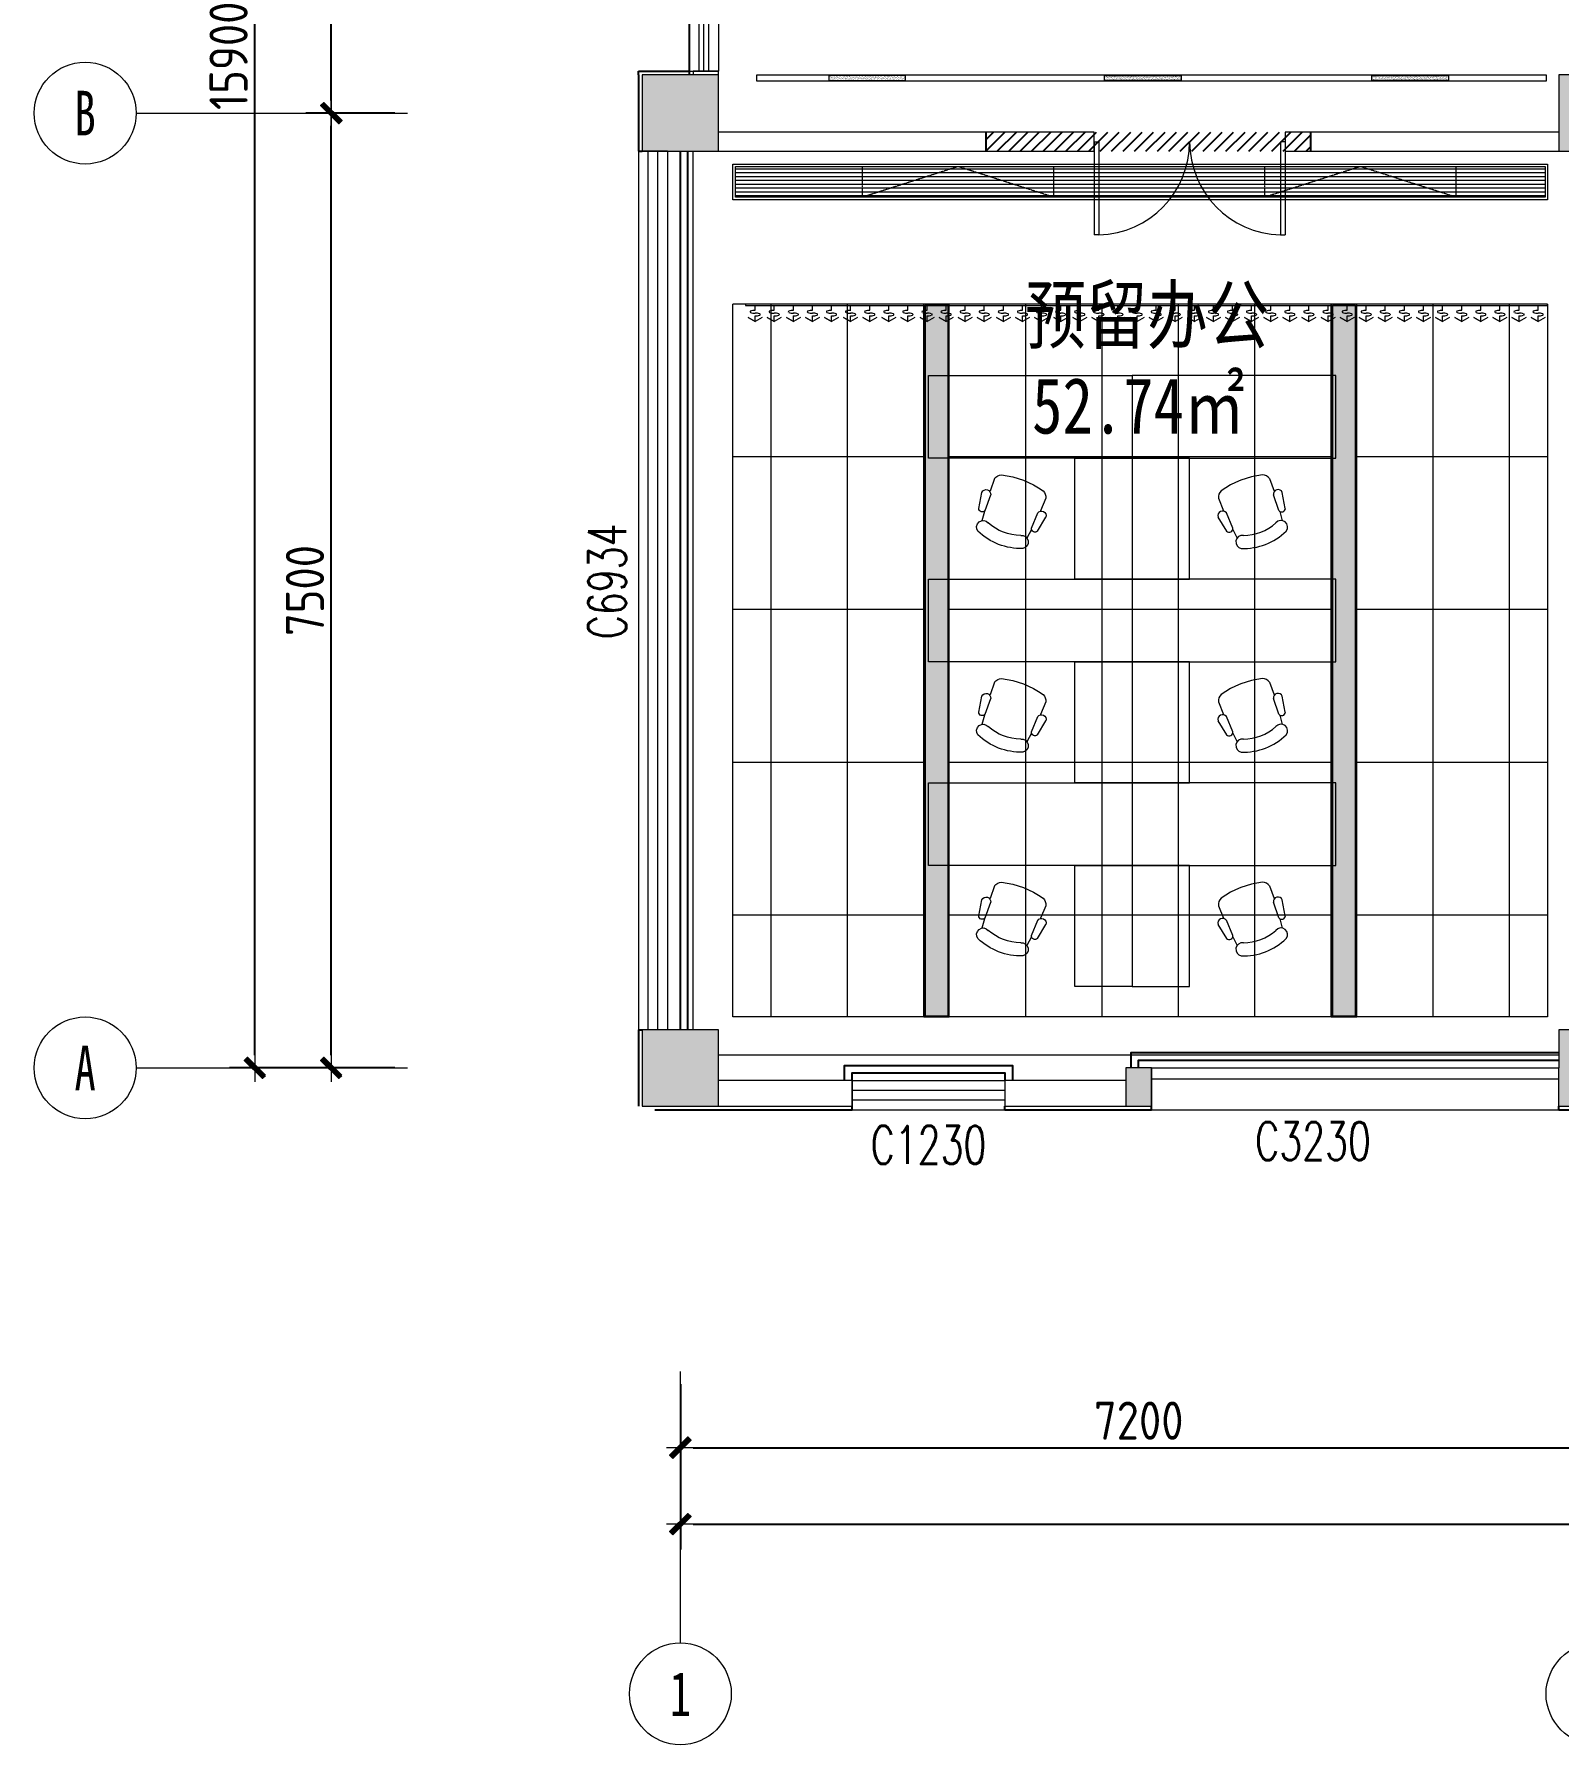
# Model space of a CAD drawing. Header units: millimetres. Extents: x 33621 to 401573, y -91663 to 133135.
# Drawn here: x 33621 to 45597, y -64228 to -50791 of the extents above; entities that cross this region are included whole.
import ezdxf
from ezdxf.enums import TextEntityAlignment as Align

# ---------------------------------------------------------------- set-up
doc = ezdxf.new("R2010")
doc.units = ezdxf.units.MM
doc.header["$LTSCALE"] = 10
doc.linetypes.add('DASH', pattern=[0.35, 0.25, -0.1])
doc.layers.get('0').update_dxf_attribs({"color": 253})
doc.layers.get('Defpoints').update_dxf_attribs({"color": 250})
for name, color, linetype in [('3', 253, 'Continuous'), ('Dim【尺寸标注】', 253, 'Continuous'), ('FC-Text Annotation', 253, 'Continuous'), ('HATCH【填充】', 253, 'Continuous'), ('LVTRY', 253, 'Continuous'), ('PUB_DIM', 253, 'Continuous'), ('SURFACE', 253, 'Continuous'), ('WINDOW_TEXT', 253, 'Continuous')]:
    doc.layers.add(name, color=color, linetype=linetype)
for name, color, linetype, lineweight in [('AXIS【轴号】', 253, 'Continuous', 0), ('COLUMN', 253, 'Continuous', 0), ('FF-FURN【成品家私】', 253, 'Continuous', 0), ('PUB_HATCH', 253, 'Continuous', 0), ('RC-FCU【空调设备】', 253, 'Continuous', 0), ('RC-LIGHT【天花灯具】', 253, 'Continuous', 0), ('RC-Modelling【天花造型】', 253, 'Continuous', 0), ('RC-STR【天花细线】', 253, 'Continuous', 0), ('WALL', 253, 'Continuous', 0), ('Wall【墙体】', 253, 'Continuous', 0), ('WINDOW', 253, 'Continuous', 0)]:
    doc.layers.add(name, color=color, linetype=linetype, lineweight=lineweight)
doc.styles.add('_TCH_WINDOW', font='SIMPLEX', dxfattribs={"bigfont": 'GBCBIG'})
doc.styles.add('CCD_DIM', font='ARCHS.SHX')
doc.styles.add('宋体', font='', dxfattribs={"width": 0.7})
doc.styles.add('文字', font='')
doc.styles.get('宋体').set_extended_font_data('SimSun')
doc.styles.get('文字').set_extended_font_data('SimSun')
doc.dimstyles.new('ZL_1：100', dxfattribs={"dimtxt": 3, "dimasz": 1, "dimexe": 2, "dimexo": 2, "dimgap": 0.6, "dimtad": 1, "dimdec": 0, "dimrnd": 5, "dimdsep": 46, "dimtxsty": 'CCD_DIM', "dimblk": 'WS-cj', "dimblk1": 'WS-cj', "dimblk2": 'WS-cj', "dimcen": 1, "dimclrd": 44, "dimclre": 44, "dimclrt": 2, "dimadec": 0, "dimazin": 2, "dimtfac": 1, "dimtdec": 0, "dimtix": 1, "dimtmove": 2, "dimatfit": 3, "dimldrblk": 'hl_arrow2', "dimfxl": 5, "dimfxlon": 1, "dimarcsym": 0})

# ---------------------------------------------------------------- blocks, each defined once
blk = doc.blocks.new('$TCHSYS$WIN2D')
for p, q in [((-0.5, 0.5), (0.5, 0.5)), ((-0.5, 0.5), (-0.5, -0.5)), ((0.5, 0.5), (0.5, -0.5)), ((0.5, 0.1667), (-0.5, 0.1667)), ((0.5, -0.1667), (-0.5, -0.1667)), ((-0.5, -0.5), (0.5, -0.5))]:
    blk.add_line(p, q)
blk = doc.blocks.new('$WINLIB2D$00000004')
for p, q in [((-0.5, 0.5), (0.5, 0.5)), ((-0.5, 0.5), (-0.5, -0.5)), ((0.5, -0.5), (0.5, 0.5)), ((-0.5, 0.2406), (0.5, 0.2406)), ((-0.5, -0.5), (0.5, -0.5))]:
    blk.add_line(p, q)
blk = doc.blocks.new('$WINLIB2D$00000005')
for p, q in [((-0.5, 0.5), (0.5, 0.5)), ((-0.5, 0.5), (-0.5, -0.5)), ((0.5, -0.5), (0.5, 0.5)), ((0.5, 0.1667), (-0.5, 0.1667)), ((0.5, 0), (-0.5, 0)), ((0.5, -0.1667), (-0.5, -0.1667)), ((-0.5, -0.5), (0.5, -0.5))]:
    blk.add_line(p, q)
blk = doc.blocks.new('$DorLib2D$00000002')
for p, q in [((-0.5, 0), (-0.5, 0.4875)), ((-0.475, 0.4875), (-0.5, 0.4875)), ((-0.475, 0), (-0.475, 0.4875)), ((0.475, 0), (0.475, 0.4875)), ((0.475, 0.4875), (0.5, 0.4875)), ((0.5, 0), (0.5, 0.4875)), ((-0.5, 0), (-0.475, 0)), ((0.5, 0), (0.475, 0))]:
    blk.add_line(p, q)
at = {"lineweight": 13}
for centre, start, end in [((-0.4875, 0), 0, 88.53072), ((0.4875, 0), 91.46928, 180)]:
    blk.add_arc(centre, 0.4875, start, end, dxfattribs=at)
blk = doc.blocks.new('AB18C')
for p, q in [((-0.616, 0.457), (-0.382, 0.5)), ((-0.627, 0.366), (-0.767, 0.352)), ((-0.608, 0.359), (-0.369, 0.366)), ((-0.128, 0.399), (-0.323, 0.394)), ((-0.627, -0.366), (-0.767, -0.352)), ((-0.616, -0.457), (-0.382, -0.5)), ((-0.608, -0.359), (-0.369, -0.366)), ((-0.128, -0.399), (-0.323, -0.394))]:
    blk.add_line(p, q)
for centre, radius, start, end in [((-0.386, 0.432), 0.0681, 284.0068, 86.4868), ((-0.094, 0), 0.906, 157.2611, 202.7389), ((-0.847, 0.3), 0.0961, 330.3175, 148.735), ((-0.08, 0), 0.729, 159.7134, 200.2866), ((-0.597, 0.41), 0.0516, 112.2235, 257.7173), ((-0.161, 0.273), 0.13, 22.4327, 75.4917), ((-1.312, 0), 1.312, 345.758, 14.242), ((-0.847, -0.3), 0.0961, 211.265, 29.6825), ((-0.597, -0.41), 0.0516, 102.2827, 247.7765), ((-0.386, -0.432), 0.0681, 273.5132, 75.9932), ((-0.161, -0.273), 0.13, 284.5083, 337.5673)]:
    blk.add_arc(centre, radius, start, end)
blk = doc.blocks.new('ZL_05274303')
at = {"ltscale": 1000}
for points in [[(-900, 0), (700, 0), (700, -650), (-900, -650)], [(250, -1600), (250, -650), (700, -650), (700, -1600)]]:
    blk.add_lwpolyline(points, close=True, dxfattribs=at)
at = {"layer": 'FF-FURN【成品家私】', "xscale": -540, "yscale": 540, "zscale": 540, "rotation": 248.9333185298564}
blk.add_blockref('AB18C', (-154, -823), dxfattribs=at)
blk = doc.blocks.new('*U280')
for p, q in [((0, -12), (0, 0)), ((0, 0), (6300, 0)), ((6300, 0), (6300, -12)), ((6300, -12), (0, -12)), ((20, -105), (75, -136)), ((75, -49), (75, -12)), ((75, -136), (75, -93)), ((130, -105), (75, -136)), ((75, -136), (130, -105)), ((170, -105), (225, -136)), ((225, -49), (225, -12)), ((225, -136), (225, -93)), ((280, -105), (225, -136)), ((225, -136), (280, -105)), ((320, -105), (375, -136)), ((375, -49), (375, -12)), ((375, -136), (375, -93)), ((430, -105), (375, -136)), ((375, -136), (430, -105)), ((470, -105), (525, -136)), ((525, -49), (525, -12)), ((525, -136), (525, -93)), ((580, -105), (525, -136)), ((525, -136), (580, -105)), ((620, -105), (675, -136)), ((675, -49), (675, -12)), ((675, -136), (675, -93)), ((730, -105), (675, -136)), ((675, -136), (730, -105)), ((770, -105), (825, -136)), ((825, -49), (825, -12)), ((825, -136), (825, -93)), ((880, -105), (825, -136)), ((825, -136), (880, -105)), ((920, -105), (975, -136)), ((975, -49), (975, -12)), ((975, -136), (975, -93)), ((1030, -105), (975, -136)), ((975, -136), (1030, -105)), ((1070, -105), (1125, -136)), ((1125, -49), (1125, -12)), ((1125, -136), (1125, -93)), ((1180, -105), (1125, -136)), ((1125, -136), (1180, -105)), ((1220, -105), (1275, -136)), ((1275, -49), (1275, -12)), ((1275, -136), (1275, -93)), ((1330, -105), (1275, -136)), ((1275, -136), (1330, -105)), ((1370, -105), (1425, -136)), ((1425, -49), (1425, -12)), ((1425, -136), (1425, -93)), ((1480, -105), (1425, -136)), ((1425, -136), (1480, -105)), ((1520, -105), (1575, -136)), ((1575, -49), (1575, -12)), ((1575, -136), (1575, -93)), ((1630, -105), (1575, -136)), ((1575, -136), (1630, -105)), ((1670, -105), (1725, -136)), ((1725, -49), (1725, -12)), ((1725, -136), (1725, -93)), ((1780, -105), (1725, -136)), ((1725, -136), (1780, -105)), ((1820, -105), (1875, -136)), ((1875, -49), (1875, -12)), ((1875, -136), (1875, -93)), ((1930, -105), (1875, -136)), ((1875, -136), (1930, -105)), ((1970, -105), (2025, -136)), ((2025, -49), (2025, -12)), ((2025, -136), (2025, -93)), ((2080, -105), (2025, -136)), ((2025, -136), (2080, -105)), ((2120, -105), (2175, -136)), ((2175, -49), (2175, -12)), ((2175, -136), (2175, -93)), ((2230, -105), (2175, -136)), ((2175, -136), (2230, -105)), ((2270, -105), (2325, -136)), ((2325, -49), (2325, -12)), ((2325, -136), (2325, -93)), ((2380, -105), (2325, -136)), ((2325, -136), (2380, -105)), ((2420, -105), (2475, -136)), ((2475, -49), (2475, -12)), ((2475, -136), (2475, -93)), ((2530, -105), (2475, -136)), ((2475, -136), (2530, -105)), ((2570, -105), (2625, -136)), ((2625, -49), (2625, -12)), ((2625, -136), (2625, -93)), ((2680, -105), (2625, -136)), ((2625, -136), (2680, -105)), ((2720, -105), (2775, -136)), ((2775, -49), (2775, -12)), ((2775, -136), (2775, -93)), ((2830, -105), (2775, -136)), ((2775, -136), (2830, -105)), ((2870, -105), (2925, -136)), ((2925, -49), (2925, -12)), ((2925, -136), (2925, -93)), ((2980, -105), (2925, -136)), ((2925, -136), (2980, -105)), ((3020, -105), (3075, -136)), ((3075, -49), (3075, -12)), ((3075, -136), (3075, -93)), ((3130, -105), (3075, -136)), ((3075, -136), (3130, -105)), ((3170, -105), (3225, -136)), ((3225, -49), (3225, -12)), ((3225, -136), (3225, -93)), ((3280, -105), (3225, -136)), ((3225, -136), (3280, -105)), ((3320, -105), (3375, -136)), ((3375, -49), (3375, -12)), ((3375, -136), (3375, -93)), ((3430, -105), (3375, -136)), ((3375, -136), (3430, -105)), ((3470, -105), (3525, -136)), ((3525, -49), (3525, -12)), ((3525, -136), (3525, -93)), ((3580, -105), (3525, -136)), ((3525, -136), (3580, -105)), ((3620, -105), (3675, -136)), ((3675, -49), (3675, -12)), ((3675, -136), (3675, -93)), ((3730, -105), (3675, -136)), ((3675, -136), (3730, -105)), ((3770, -105), (3825, -136)), ((3825, -49), (3825, -12)), ((3825, -136), (3825, -93)), ((3880, -105), (3825, -136)), ((3825, -136), (3880, -105)), ((3920, -105), (3975, -136)), ((3975, -49), (3975, -12)), ((3975, -136), (3975, -93)), ((4030, -105), (3975, -136)), ((3975, -136), (4030, -105)), ((4070, -105), (4125, -136)), ((4125, -49), (4125, -12)), ((4125, -136), (4125, -93)), ((4180, -105), (4125, -136)), ((4125, -136), (4180, -105)), ((4220, -105), (4275, -136)), ((4275, -49), (4275, -12)), ((4275, -136), (4275, -93)), ((4330, -105), (4275, -136)), ((4275, -136), (4330, -105)), ((4370, -105), (4425, -136)), ((4425, -49), (4425, -12)), ((4425, -136), (4425, -93)), ((4480, -105), (4425, -136)), ((4425, -136), (4480, -105)), ((4520, -105), (4575, -136)), ((4575, -49), (4575, -12)), ((4575, -136), (4575, -93)), ((4630, -105), (4575, -136)), ((4575, -136), (4630, -105)), ((4670, -105), (4725, -136)), ((4725, -49), (4725, -12)), ((4725, -136), (4725, -93)), ((4780, -105), (4725, -136)), ((4725, -136), (4780, -105)), ((4820, -105), (4875, -136)), ((4875, -49), (4875, -12)), ((4875, -136), (4875, -93)), ((4930, -105), (4875, -136)), ((4875, -136), (4930, -105)), ((4970, -105), (5025, -136)), ((5025, -49), (5025, -12)), ((5025, -136), (5025, -93)), ((5080, -105), (5025, -136)), ((5025, -136), (5080, -105)), ((5120, -105), (5175, -136)), ((5175, -49), (5175, -12)), ((5175, -136), (5175, -93)), ((5230, -105), (5175, -136)), ((5175, -136), (5230, -105)), ((5270, -105), (5325, -136)), ((5325, -49), (5325, -12)), ((5325, -136), (5325, -93)), ((5380, -105), (5325, -136)), ((5325, -136), (5380, -105)), ((5420, -105), (5475, -136)), ((5475, -49), (5475, -12)), ((5475, -136), (5475, -93)), ((5530, -105), (5475, -136)), ((5475, -136), (5530, -105)), ((5570, -105), (5625, -136)), ((5625, -49), (5625, -12)), ((5625, -136), (5625, -93)), ((5680, -105), (5625, -136)), ((5625, -136), (5680, -105)), ((5720, -105), (5775, -136)), ((5775, -49), (5775, -12)), ((5775, -136), (5775, -93)), ((5830, -105), (5775, -136)), ((5775, -136), (5830, -105)), ((5870, -105), (5925, -136)), ((5925, -49), (5925, -12)), ((5925, -136), (5925, -93)), ((5980, -105), (5925, -136)), ((5925, -136), (5980, -105)), ((6020, -105), (6075, -136)), ((6075, -49), (6075, -12)), ((6075, -136), (6075, -93)), ((6130, -105), (6075, -136)), ((6075, -136), (6130, -105)), ((6170, -105), (6225, -136)), ((6170, -105), (6225, -136)), ((6225, -49), (6225, -12)), ((6225, -49), (6225, -12)), ((6225, -136), (6225, -93)), ((6225, -136), (6225, -93)), ((6280, -105), (6225, -136)), ((6225, -136), (6280, -105)), ((6280, -105), (6225, -136)), ((6225, -136), (6280, -105))]:
    blk.add_line(p, q)
at = {"extrusion": (0, 0, -1)}
for centre, major_axis, start_param, end_param in [((40, -82), (3.69, -3.69), 1.137309, 3.57508), ((73, -171), (-70.4, -70.4), 2.004284, 2.381239), ((73, 6), (70.4, -70.4), 0.760354, 1.137309), ((77, -149), (-70.4, -70.4), 2.33115, 2.708105), ((77, 28), (70.4, -70.4), 0.433488, 0.810442), ((110, -60), (3.69, -3.69), 4.278901, 6.716673), ((190, -82), (3.69, -3.69), 1.137309, 3.57508), ((223, -171), (-70.4, -70.4), 2.004284, 2.381239), ((223, 6), (70.4, -70.4), 0.760354, 1.137309), ((227, -149), (-70.4, -70.4), 2.33115, 2.708105), ((227, 28), (70.4, -70.4), 0.433488, 0.810442), ((260, -60), (3.69, -3.69), 4.278901, 6.716673), ((340, -82), (3.69, -3.69), 1.137309, 3.57508), ((373, -171), (-70.4, -70.4), 2.004284, 2.381239), ((373, 6), (70.4, -70.4), 0.760354, 1.137309), ((377, -149), (-70.4, -70.4), 2.33115, 2.708105), ((377, 28), (70.4, -70.4), 0.433488, 0.810442), ((410, -60), (3.69, -3.69), 4.278901, 6.716673), ((490, -82), (3.69, -3.69), 1.137309, 3.57508), ((523, -171), (-70.4, -70.4), 2.004284, 2.381239), ((523, 6), (70.4, -70.4), 0.760354, 1.137309), ((527, -149), (-70.4, -70.4), 2.33115, 2.708105), ((527, 28), (70.4, -70.4), 0.433488, 0.810442), ((560, -60), (3.69, -3.69), 4.278901, 6.716673), ((640, -82), (3.69, -3.69), 1.137309, 3.57508), ((673, -171), (-70.4, -70.4), 2.004284, 2.381239), ((673, 6), (70.4, -70.4), 0.760354, 1.137309), ((677, -149), (-70.4, -70.4), 2.33115, 2.708105), ((677, 28), (70.4, -70.4), 0.433488, 0.810442), ((710, -60), (3.69, -3.69), 4.278901, 6.716673), ((790, -82), (3.69, -3.69), 1.137309, 3.57508), ((823, -171), (-70.4, -70.4), 2.004284, 2.381239), ((823, 6), (70.4, -70.4), 0.760354, 1.137309), ((827, -149), (-70.4, -70.4), 2.33115, 2.708105), ((827, 28), (70.4, -70.4), 0.433488, 0.810442), ((860, -60), (3.69, -3.69), 4.278901, 6.716673), ((940, -82), (3.69, -3.69), 1.137309, 3.57508), ((973, -171), (-70.4, -70.4), 2.004284, 2.381239), ((973, 6), (70.4, -70.4), 0.760354, 1.137309), ((977, -149), (-70.4, -70.4), 2.33115, 2.708105), ((977, 28), (70.4, -70.4), 0.433488, 0.810442), ((1010, -60), (3.69, -3.69), 4.278901, 6.716673), ((1090, -82), (3.69, -3.69), 1.137309, 3.57508), ((1123, -171), (-70.4, -70.4), 2.004284, 2.381239), ((1123, 6), (70.4, -70.4), 0.760354, 1.137309), ((1127, -149), (-70.4, -70.4), 2.33115, 2.708105), ((1127, 28), (70.4, -70.4), 0.433488, 0.810442), ((1160, -60), (3.69, -3.69), 4.278901, 6.716673), ((1240, -82), (3.69, -3.69), 1.137309, 3.57508), ((1273, -171), (-70.4, -70.4), 2.004284, 2.381239), ((1273, 6), (70.4, -70.4), 0.760354, 1.137309), ((1277, -149), (-70.4, -70.4), 2.33115, 2.708105), ((1277, 28), (70.4, -70.4), 0.433488, 0.810442), ((1310, -60), (3.69, -3.69), 4.278901, 6.716673), ((1390, -82), (3.69, -3.69), 1.137309, 3.57508), ((1423, -171), (-70.4, -70.4), 2.004284, 2.381239), ((1423, 6), (70.4, -70.4), 0.760354, 1.137309), ((1427, -149), (-70.4, -70.4), 2.33115, 2.708105), ((1427, 28), (70.4, -70.4), 0.433488, 0.810442), ((1460, -60), (3.69, -3.69), 4.278901, 6.716673), ((1540, -82), (3.69, -3.69), 1.137309, 3.57508), ((1573, -171), (-70.4, -70.4), 2.004284, 2.381239), ((1573, 6), (70.4, -70.4), 0.760354, 1.137309), ((1577, -149), (-70.4, -70.4), 2.33115, 2.708105), ((1577, 28), (70.4, -70.4), 0.433488, 0.810442), ((1610, -60), (3.69, -3.69), 4.278901, 6.716673), ((1690, -82), (3.69, -3.69), 1.137309, 3.57508), ((1723, -171), (-70.4, -70.4), 2.004284, 2.381239), ((1723, 6), (70.4, -70.4), 0.760354, 1.137309), ((1727, -149), (-70.4, -70.4), 2.33115, 2.708105), ((1727, 28), (70.4, -70.4), 0.433488, 0.810442), ((1760, -60), (3.69, -3.69), 4.278901, 6.716673), ((1840, -82), (3.69, -3.69), 1.137309, 3.57508), ((1873, -171), (-70.4, -70.4), 2.004284, 2.381239), ((1873, 6), (70.4, -70.4), 0.760354, 1.137309), ((1877, -149), (-70.4, -70.4), 2.33115, 2.708105), ((1877, 28), (70.4, -70.4), 0.433488, 0.810442), ((1910, -60), (3.69, -3.69), 4.278901, 6.716673), ((1990, -82), (3.69, -3.69), 1.137309, 3.57508), ((2023, -171), (-70.4, -70.4), 2.004284, 2.381239), ((2023, 6), (70.4, -70.4), 0.760354, 1.137309), ((2027, -149), (-70.4, -70.4), 2.33115, 2.708105), ((2027, 28), (70.4, -70.4), 0.433488, 0.810442), ((2060, -60), (3.69, -3.69), 4.278901, 6.716673), ((2140, -82), (3.69, -3.69), 1.137309, 3.57508), ((2173, -171), (-70.4, -70.4), 2.004284, 2.381239), ((2173, 6), (70.4, -70.4), 0.760354, 1.137309), ((2177, -149), (-70.4, -70.4), 2.33115, 2.708105), ((2177, 28), (70.4, -70.4), 0.433488, 0.810442), ((2210, -60), (3.69, -3.69), 4.278901, 6.716673), ((2290, -82), (3.69, -3.69), 1.137309, 3.57508), ((2323, -171), (-70.4, -70.4), 2.004284, 2.381239), ((2323, 6), (70.4, -70.4), 0.760354, 1.137309), ((2327, -149), (-70.4, -70.4), 2.33115, 2.708105), ((2327, 28), (70.4, -70.4), 0.433488, 0.810442), ((2360, -60), (3.69, -3.69), 4.278901, 6.716673), ((2440, -82), (3.69, -3.69), 1.137309, 3.57508), ((2473, -171), (-70.4, -70.4), 2.004284, 2.381239), ((2473, 6), (70.4, -70.4), 0.760354, 1.137309), ((2477, -149), (-70.4, -70.4), 2.33115, 2.708105), ((2477, 28), (70.4, -70.4), 0.433488, 0.810442), ((2510, -60), (3.69, -3.69), 4.278901, 6.716673), ((2590, -82), (3.69, -3.69), 1.137309, 3.57508), ((2623, -171), (-70.4, -70.4), 2.004284, 2.381239), ((2623, 6), (70.4, -70.4), 0.760354, 1.137309), ((2627, -149), (-70.4, -70.4), 2.33115, 2.708105), ((2627, 28), (70.4, -70.4), 0.433488, 0.810442), ((2660, -60), (3.69, -3.69), 4.278901, 6.716673), ((2740, -82), (3.69, -3.69), 1.137309, 3.57508), ((2773, -171), (-70.4, -70.4), 2.004284, 2.381239), ((2773, 6), (70.4, -70.4), 0.760354, 1.137309), ((2777, -149), (-70.4, -70.4), 2.33115, 2.708105), ((2777, 28), (70.4, -70.4), 0.433488, 0.810442), ((2810, -60), (3.69, -3.69), 4.278901, 6.716673), ((2890, -82), (3.69, -3.69), 1.137309, 3.57508), ((2923, -171), (-70.4, -70.4), 2.004284, 2.381239), ((2923, 6), (70.4, -70.4), 0.760354, 1.137309), ((2927, -149), (-70.4, -70.4), 2.33115, 2.708105), ((2927, 28), (70.4, -70.4), 0.433488, 0.810442), ((2960, -60), (3.69, -3.69), 4.278901, 6.716673), ((3040, -82), (3.69, -3.69), 1.137309, 3.57508), ((3073, -171), (-70.4, -70.4), 2.004284, 2.381239), ((3073, 6), (70.4, -70.4), 0.760354, 1.137309), ((3077, -149), (-70.4, -70.4), 2.33115, 2.708105), ((3077, 28), (70.4, -70.4), 0.433488, 0.810442), ((3110, -60), (3.69, -3.69), 4.278901, 6.716673), ((3190, -82), (3.69, -3.69), 1.137309, 3.57508), ((3223, -171), (-70.4, -70.4), 2.004284, 2.381239), ((3223, 6), (70.4, -70.4), 0.760354, 1.137309), ((3227, -149), (-70.4, -70.4), 2.33115, 2.708105), ((3227, 28), (70.4, -70.4), 0.433488, 0.810442), ((3260, -60), (3.69, -3.69), 4.278901, 6.716673), ((3340, -82), (3.69, -3.69), 1.137309, 3.57508), ((3373, -171), (-70.4, -70.4), 2.004284, 2.381239), ((3373, 6), (70.4, -70.4), 0.760354, 1.137309), ((3377, -149), (-70.4, -70.4), 2.33115, 2.708105), ((3377, 28), (70.4, -70.4), 0.433488, 0.810442), ((3410, -60), (3.69, -3.69), 4.278901, 6.716673), ((3490, -82), (3.69, -3.69), 1.137309, 3.57508), ((3523, -171), (-70.4, -70.4), 2.004284, 2.381239), ((3523, 6), (70.4, -70.4), 0.760354, 1.137309), ((3527, -149), (-70.4, -70.4), 2.33115, 2.708105), ((3527, 28), (70.4, -70.4), 0.433488, 0.810442), ((3560, -60), (3.69, -3.69), 4.278901, 6.716673), ((3640, -82), (3.69, -3.69), 1.137309, 3.57508), ((3673, -171), (-70.4, -70.4), 2.004284, 2.381239), ((3673, 6), (70.4, -70.4), 0.760354, 1.137309), ((3677, -149), (-70.4, -70.4), 2.33115, 2.708105), ((3677, 28), (70.4, -70.4), 0.433488, 0.810442), ((3710, -60), (3.69, -3.69), 4.278901, 6.716673), ((3790, -82), (3.69, -3.69), 1.137309, 3.57508), ((3823, -171), (-70.4, -70.4), 2.004284, 2.381239), ((3823, 6), (70.4, -70.4), 0.760354, 1.137309), ((3827, -149), (-70.4, -70.4), 2.33115, 2.708105), ((3827, 28), (70.4, -70.4), 0.433488, 0.810442), ((3860, -60), (3.69, -3.69), 4.278901, 6.716673), ((3940, -82), (3.69, -3.69), 1.137309, 3.57508), ((3973, -171), (-70.4, -70.4), 2.004284, 2.381239), ((3973, 6), (70.4, -70.4), 0.760354, 1.137309), ((3977, -149), (-70.4, -70.4), 2.33115, 2.708105), ((3977, 28), (70.4, -70.4), 0.433488, 0.810442), ((4010, -60), (3.69, -3.69), 4.278901, 6.716673), ((4090, -82), (3.69, -3.69), 1.137309, 3.57508), ((4123, -171), (-70.4, -70.4), 2.004284, 2.381239), ((4123, 6), (70.4, -70.4), 0.760354, 1.137309), ((4127, -149), (-70.4, -70.4), 2.33115, 2.708105), ((4127, 28), (70.4, -70.4), 0.433488, 0.810442), ((4160, -60), (3.69, -3.69), 4.278901, 6.716673), ((4240, -82), (3.69, -3.69), 1.137309, 3.57508), ((4273, -171), (-70.4, -70.4), 2.004284, 2.381239), ((4273, 6), (70.4, -70.4), 0.760354, 1.137309), ((4277, -149), (-70.4, -70.4), 2.33115, 2.708105), ((4277, 28), (70.4, -70.4), 0.433488, 0.810442), ((4310, -60), (3.69, -3.69), 4.278901, 6.716673), ((4390, -82), (3.69, -3.69), 1.137309, 3.57508), ((4423, -171), (-70.4, -70.4), 2.004284, 2.381239), ((4423, 6), (70.4, -70.4), 0.760354, 1.137309), ((4427, -149), (-70.4, -70.4), 2.33115, 2.708105), ((4427, 28), (70.4, -70.4), 0.433488, 0.810442), ((4460, -60), (3.69, -3.69), 4.278901, 6.716673), ((4540, -82), (3.69, -3.69), 1.137309, 3.57508), ((4573, -171), (-70.4, -70.4), 2.004284, 2.381239), ((4573, 6), (70.4, -70.4), 0.760354, 1.137309), ((4577, -149), (-70.4, -70.4), 2.33115, 2.708105), ((4577, 28), (70.4, -70.4), 0.433488, 0.810442), ((4610, -60), (3.69, -3.69), 4.278901, 6.716673), ((4690, -82), (3.69, -3.69), 1.137309, 3.57508), ((4723, -171), (-70.4, -70.4), 2.004284, 2.381239), ((4723, 6), (70.4, -70.4), 0.760354, 1.137309), ((4727, -149), (-70.4, -70.4), 2.33115, 2.708105), ((4727, 28), (70.4, -70.4), 0.433488, 0.810442), ((4760, -60), (3.69, -3.69), 4.278901, 6.716673), ((4840, -82), (3.69, -3.69), 1.137309, 3.57508), ((4873, -171), (-70.4, -70.4), 2.004284, 2.381239), ((4873, 6), (70.4, -70.4), 0.760354, 1.137309), ((4877, -149), (-70.4, -70.4), 2.33115, 2.708105), ((4877, 28), (70.4, -70.4), 0.433488, 0.810442), ((4910, -60), (3.69, -3.69), 4.278901, 6.716673), ((4990, -82), (3.69, -3.69), 1.137309, 3.57508), ((5023, -171), (-70.4, -70.4), 2.004284, 2.381239), ((5023, 6), (70.4, -70.4), 0.760354, 1.137309), ((5027, -149), (-70.4, -70.4), 2.33115, 2.708105), ((5027, 28), (70.4, -70.4), 0.433488, 0.810442), ((5060, -60), (3.69, -3.69), 4.278901, 6.716673), ((5140, -82), (3.69, -3.69), 1.137309, 3.57508), ((5173, -171), (-70.4, -70.4), 2.004284, 2.381239), ((5173, 6), (70.4, -70.4), 0.760354, 1.137309), ((5177, -149), (-70.4, -70.4), 2.33115, 2.708105), ((5177, 28), (70.4, -70.4), 0.433488, 0.810442), ((5210, -60), (3.69, -3.69), 4.278901, 6.716673), ((5290, -82), (3.69, -3.69), 1.137309, 3.57508), ((5323, -171), (-70.4, -70.4), 2.004284, 2.381239), ((5323, 6), (70.4, -70.4), 0.760354, 1.137309), ((5327, -149), (-70.4, -70.4), 2.33115, 2.708105), ((5327, 28), (70.4, -70.4), 0.433488, 0.810442), ((5360, -60), (3.69, -3.69), 4.278901, 6.716673), ((5440, -82), (3.69, -3.69), 1.137309, 3.57508), ((5473, -171), (-70.4, -70.4), 2.004284, 2.381239), ((5473, 6), (70.4, -70.4), 0.760354, 1.137309), ((5477, -149), (-70.4, -70.4), 2.33115, 2.708105), ((5477, 28), (70.4, -70.4), 0.433488, 0.810442), ((5510, -60), (3.69, -3.69), 4.278901, 6.716673), ((5590, -82), (3.69, -3.69), 1.137309, 3.57508), ((5623, -171), (-70.4, -70.4), 2.004284, 2.381239), ((5623, 6), (70.4, -70.4), 0.760354, 1.137309), ((5627, -149), (-70.4, -70.4), 2.33115, 2.708105), ((5627, 28), (70.4, -70.4), 0.433488, 0.810442), ((5660, -60), (3.69, -3.69), 4.278901, 6.716673), ((5740, -82), (3.69, -3.69), 1.137309, 3.57508), ((5773, -171), (-70.4, -70.4), 2.004284, 2.381239), ((5773, 6), (70.4, -70.4), 0.760354, 1.137309), ((5777, -149), (-70.4, -70.4), 2.33115, 2.708105), ((5777, 28), (70.4, -70.4), 0.433488, 0.810442), ((5810, -60), (3.69, -3.69), 4.278901, 6.716673), ((5890, -82), (3.69, -3.69), 1.137309, 3.57508), ((5923, -171), (-70.4, -70.4), 2.004284, 2.381239), ((5923, 6), (70.4, -70.4), 0.760354, 1.137309), ((5927, -149), (-70.4, -70.4), 2.33115, 2.708105), ((5927, 28), (70.4, -70.4), 0.433488, 0.810442), ((5960, -60), (3.69, -3.69), 4.278901, 6.716673), ((6040, -82), (3.69, -3.69), 1.137309, 3.57508), ((6073, -171), (-70.4, -70.4), 2.004284, 2.381239), ((6073, 6), (70.4, -70.4), 0.760354, 1.137309), ((6077, -149), (-70.4, -70.4), 2.33115, 2.708105), ((6077, 28), (70.4, -70.4), 0.433488, 0.810442), ((6110, -60), (3.69, -3.69), 4.278901, 6.716673), ((6190, -82), (3.69, -3.69), 1.137309, 3.57508), ((6190, -82), (3.69, -3.69), 1.137309, 3.57508), ((6223, -171), (-70.4, -70.4), 2.004284, 2.381239), ((6223, -171), (-70.4, -70.4), 2.004284, 2.381239), ((6223, 6), (70.4, -70.4), 0.760354, 1.137309), ((6223, 6), (70.4, -70.4), 0.760354, 1.137309), ((6227, -149), (-70.4, -70.4), 2.33115, 2.708105), ((6227, -149), (-70.4, -70.4), 2.33115, 2.708105), ((6227, 28), (70.4, -70.4), 0.433488, 0.810442), ((6227, 28), (70.4, -70.4), 0.433488, 0.810442), ((6260, -60), (3.69, -3.69), 4.278901, 6.716673), ((6260, -60), (3.69, -3.69), 4.278901, 6.716673)]:
    blk.add_ellipse(centre, major_axis=major_axis, ratio=1, start_param=start_param, end_param=end_param, dxfattribs=at)
blk = doc.blocks.new('ZL_0609231384')
at = {"layer": 'RC-LIGHT【天花灯具】'}
h = blk.add_hatch(dxfattribs=at)
h.set_pattern_fill('DOTS', color=8, scale=10)
h.set_pattern_definition([(0, (2430707.972, -1486106.821), (7.9375, 15.875), [0, -15.875])])
h.paths.add_polyline_path([(-90, -5590), (90, -5590), (90, -10), (-90, -10)])
blk.add_lwpolyline([(-100, -5600), (100, -5600), (100, 0), (-100, 0)], close=True, dxfattribs=at)
at = {"layer": 'RC-LIGHT【天花灯具】', "color": 8}
blk.add_lwpolyline([(-90, -5590), (90, -5590), (90, -10), (-90, -10)], close=True, dxfattribs=at)
blk = doc.blocks.new('ZL_0814093391')
at = {"layer": 'RC-LIGHT【天花灯具】'}
h = blk.add_hatch(dxfattribs=at)
h.set_pattern_fill('AR-SAND', color=251, scale=0.316764)
h.set_pattern_definition([(37.5, (-300, -35), (-0.50683, 15.50283), [0, -12.2296, 0, -13.67785, 0, -13.07441]), (7.5, (-300, -35), (14.23926, 22.7064), [0, -6.59755, 0, -11.02274, 0, -4.22404]), (327.5, (-309.896, -35), (25.05575, 0.04552), [0, -4.0229, 0, -14.48243, 0, -18.90761]), (317.5, (-309.896, -35), (24.1867, 7.0616), [0, -2.01145, 0, -9.49404, 0, -10.86182])])
h.paths.add_polyline_path([(300, 5), (-300, 5), (-300, -35), (300, -35)])
blk.add_lwpolyline([(-300, 5), (300, 5), (300, -35), (-300, -35)], close=True, dxfattribs=at)
blk = doc.blocks.new('hl_Axis-A1')
at = {"color": 150, "ltscale": 2}
blk.add_line((21.33, 0), (0, 0), dxfattribs=at)
at = {"color": 150}
blk.add_circle((25.33, 0), 4, dxfattribs=at)
at = {"color": 50, "style": '宋体', "width": 0.7}
blk.add_attdef('轴号', text='', height=3.5, dxfattribs=at).set_placement((25.33, 0), align=Align.MIDDLE_CENTER)
blk = doc.blocks.new('WS-cj')
blk.add_hatch(color=2).paths.add_polyline_path([(0.59, 0.82), (-0.82, -0.59), (-0.59, -0.82), (0.82, 0.59)])
at = {"color": 2, "linetype": 'ByBlock', "lineweight": 0}
for p, q in [((-1.1, 0), (0, 0)), ((0, 0), (1.1, 0))]:
    blk.add_line(p, q, dxfattribs=at)
at = {"color": 2}
blk.add_lwpolyline([(0.59, 0.82), (-0.82, -0.59), (-0.59, -0.82), (0.82, 0.59)], close=True, dxfattribs=at)
blk = doc.blocks.new('*D240')
at = {"layer": 'Defpoints', "color": 0, "transparency": 16777216}
for p in [(-44462, -18684), (-37262, -18684), (-37262, -19284)]:
    blk.add_point(p, dxfattribs=at)
at = {"layer": 'Dim【尺寸标注】', "color": 44, "lineweight": -2, "transparency": 16777216}
for p, q in [((-44462, -18784), (-44462, -19484)), ((-37262, -18784), (-37262, -19484)), ((-44362, -19284), (-37362, -19284))]:
    blk.add_line(p, q, dxfattribs=at)
at = {"layer": 'Dim【尺寸标注】', "color": 44, "lineweight": -2, "transparency": 16777216, "xscale": 100, "yscale": 100, "zscale": 100, "rotation": 180}
blk.add_blockref('WS-cj', (-44462, -19284), dxfattribs=at)
at = {"layer": 'Dim【尺寸标注】', "color": 44, "lineweight": -2, "transparency": 16777216, "xscale": 100, "yscale": 100, "zscale": 100}
blk.add_blockref('WS-cj', (-37262, -19284), dxfattribs=at)
at = {"layer": 'Dim【尺寸标注】', "color": 2, "transparency": 16777216, "insert": (-40862, -19071), "char_height": 300, "attachment_point": 5, "style": 'CCD_DIM'}
blk.add_mtext('7200', dxfattribs=at)
blk = doc.blocks.new('hl_arrow2')
at = {"color": 2}
blk.add_line((0, 0), (-1, 0), dxfattribs=at)
blk.add_lwpolyline([(0, 0), (-1, -1), (-1, -1), (0, 0), (-1, 1), (-1, 1)], close=True, dxfattribs=at)
blk = doc.blocks.new('*D255')
at = {"layer": 'Defpoints', "color": 0, "transparency": 16777216}
for p in [(-44462, -18684), (49138, -18684), (49138, -19884)]:
    blk.add_point(p, dxfattribs=at)
at = {"layer": 'Dim【尺寸标注】', "color": 44, "lineweight": -2, "transparency": 16777216}
for p, q in [((-44462, -19384), (-44462, -20084)), ((49138, -19384), (49138, -20084)), ((-44362, -19884), (49038, -19884))]:
    blk.add_line(p, q, dxfattribs=at)
at = {"layer": 'Dim【尺寸标注】', "color": 44, "lineweight": -2, "transparency": 16777216, "xscale": 100, "yscale": 100, "zscale": 100, "rotation": 180}
blk.add_blockref('WS-cj', (-44462, -19884), dxfattribs=at)
at = {"layer": 'Dim【尺寸标注】', "color": 44, "lineweight": -2, "transparency": 16777216, "xscale": 100, "yscale": 100, "zscale": 100}
blk.add_blockref('WS-cj', (49138, -19884), dxfattribs=at)
at = {"layer": 'Dim【尺寸标注】', "color": 2, "transparency": 16777216, "insert": (2338, -19678), "char_height": 300, "attachment_point": 5, "style": 'CCD_DIM'}
blk.add_mtext('93600', dxfattribs=at)
blk = doc.blocks.new('*D253')
at = {"layer": 'Defpoints', "color": 0, "transparency": 16777216}
for p in [(-47204, -8800), (-46604, -8800), (-46604, -16300)]:
    blk.add_point(p, dxfattribs=at)
at = {"layer": 'Dim【尺寸标注】', "color": 44, "lineweight": -2, "transparency": 16777216}
for p, q in [((-46704, -8800), (-47404, -8800)), ((-47204, -16200), (-47204, -8900)), ((-46704, -16300), (-47404, -16300))]:
    blk.add_line(p, q, dxfattribs=at)
at = {"layer": 'Dim【尺寸标注】', "color": 44, "lineweight": -2, "transparency": 16777216, "xscale": 100, "yscale": 100, "zscale": 100}
for p, rotation in [((-47204, -8800), 90), ((-47204, -16300), 270)]:
    blk.add_blockref('WS-cj', p, dxfattribs=dict(at, rotation=rotation))
at = {"layer": 'Dim【尺寸标注】', "color": 2, "transparency": 16777216, "insert": (-47411, -12550), "char_height": 300, "attachment_point": 5, "rotation": 90, "style": 'CCD_DIM'}
blk.add_mtext('7500', dxfattribs=at)
blk = doc.blocks.new('*D254')
at = {"layer": 'Defpoints', "color": 0, "transparency": 16777216}
for p in [(-47204, -400), (-46604, -400), (-46604, -8800)]:
    blk.add_point(p, dxfattribs=at)
at = {"layer": 'Dim【尺寸标注】', "color": 44, "lineweight": -2, "transparency": 16777216}
for p, q in [((-46704, -400), (-47404, -400)), ((-47204, -8700), (-47204, -500)), ((-46704, -8800), (-47404, -8800))]:
    blk.add_line(p, q, dxfattribs=at)
at = {"layer": 'Dim【尺寸标注】', "color": 44, "lineweight": -2, "transparency": 16777216, "xscale": 100, "yscale": 100, "zscale": 100}
for p, rotation in [((-47204, -400), 90), ((-47204, -8800), 270)]:
    blk.add_blockref('WS-cj', p, dxfattribs=dict(at, rotation=rotation))
at = {"layer": 'Dim【尺寸标注】', "color": 2, "transparency": 16777216, "insert": (-47417, -4600), "char_height": 300, "attachment_point": 5, "rotation": 90, "style": 'CCD_DIM'}
blk.add_mtext('8400', dxfattribs=at)
blk = doc.blocks.new('*D256')
at = {"layer": 'Defpoints', "color": 0, "transparency": 16777216}
for p in [(-47804, -400), (-46604, -400), (-46604, -16300)]:
    blk.add_point(p, dxfattribs=at)
at = {"layer": 'Dim【尺寸标注】', "color": 44, "lineweight": -2, "transparency": 16777216}
for p, q in [((-47304, -400), (-48004, -400)), ((-47804, -16200), (-47804, -500)), ((-47304, -16300), (-48004, -16300))]:
    blk.add_line(p, q, dxfattribs=at)
at = {"layer": 'Dim【尺寸标注】', "color": 44, "lineweight": -2, "transparency": 16777216, "xscale": 100, "yscale": 100, "zscale": 100}
for p, rotation in [((-47804, -400), 90), ((-47804, -16300), 270)]:
    blk.add_blockref('WS-cj', p, dxfattribs=dict(at, rotation=rotation))
at = {"layer": 'Dim【尺寸标注】', "color": 2, "transparency": 16777216, "insert": (-48011, -8350), "char_height": 300, "attachment_point": 5, "rotation": 90, "style": 'CCD_DIM'}
blk.add_mtext('15900', dxfattribs=at)
blk = doc.blocks.new('ZL_061117299')
at = {"layer": 'AXIS【轴号】'}
ref = blk.add_blockref('hl_Axis-A1', (-46604.4, -8800), dxfattribs=dict(at, xscale=100, yscale=100, zscale=100, rotation=179.9999999999999))
ref.add_attrib('轴号', 'B', dxfattribs={"layer": '0', "color": 2, "height": 350, "style": '宋体', "width": 0.7}).set_placement((-49137.7, -8800), align=Align.MIDDLE_CENTER)
ref = blk.add_blockref('hl_Axis-A1', (-46604.4, -16300), dxfattribs=dict(at, xscale=100, yscale=100, zscale=100, rotation=179.9999999999999))
ref.add_attrib('轴号', 'A', dxfattribs={"layer": '0', "color": 2, "height": 350, "style": '宋体', "width": 0.7}).set_placement((-49137.7, -16300), align=Align.MIDDLE_CENTER)
ref = blk.add_blockref('hl_Axis-A1', (-44462.3, -18683.9), dxfattribs=dict(at, xscale=100, yscale=100, zscale=100, rotation=270))
ref.add_attrib('轴号', '1', dxfattribs={"layer": '0', "color": 2, "height": 350, "style": '宋体', "width": 0.7}).set_placement((-44462.3, -21217.2), align=Align.MIDDLE_CENTER)
ref = blk.add_blockref('hl_Axis-A1', (-37262.3, -18683.9), dxfattribs=dict(at, xscale=100, yscale=100, zscale=100, rotation=270))
ref.add_attrib('轴号', '2', dxfattribs={"layer": '0', "color": 2, "height": 350, "style": '宋体', "width": 0.7}).set_placement((-37262.3, -21217.2), align=Align.MIDDLE_CENTER)
at = {"layer": 'Dim【尺寸标注】'}
for p1, p2, distance, picture, middle in [((-46604.4, -16300), (-46604.4, -400), 1200, '*D256', (-48010.6, -8350)), ((-46604.4, -8800), (-46604.4, -400), 600, '*D254', (-47416.9, -4600)), ((-46604.4, -16300), (-46604.4, -8800), 600, '*D253', (-47410.6, -12550)), ((-44462.3, -18683.9), (-37262.3, -18683.9), -600, '*D240', (-40862.3, -19071.4)), ((-44462.3, -18683.9), (49137.7, -18683.9), -1200, '*D255', (2337.7, -19677.6))]:
    dim = blk.add_aligned_dim(p1=p1, p2=p2, distance=distance, dimstyle='ZL_1：100', dxfattribs=at)
    dim.commit()
    dim.dimension.update_dxf_attribs({"geometry": picture, "text_midpoint": middle})

msp = doc.modelspace()

# ---------------------------------------------------------------- hatches: boundary and pattern name
at = {"layer": 'HATCH【填充】'}
h = msp.add_hatch(dxfattribs=at)
h.set_pattern_fill('ANSI31', color=3, scale=20)
h.set_pattern_definition([(45, (41096.51, -51710.557), (-44.9013, 44.9013), [])])
h.paths.add_polyline_path([(41096.5, -51560.6), (43647.1, -51560.6), (43647.1, -51710.6), (41096.5, -51710.6)])
at = {"layer": 'PUB_HATCH'}
for points in [[(38396.5, -51710.6), (38996.5, -51710.6), (38996.5, -51110.6), (38396.5, -51110.6)], [(45596.5, -51710.6), (46196.5, -51710.6), (46196.5, -51110.6), (45596.5, -51110.6)], [(38396.5, -59210.6), (38996.5, -59210.6), (38996.5, -58610.6), (38396.5, -58610.6)], [(45596.5, -59210.6), (46196.5, -59210.6), (46196.5, -58610.6), (45596.5, -58610.6)], [(42196.5, -59210.6), (42396.5, -59210.6), (42396.5, -58910.6), (42196.5, -58910.6)]]:
    msp.add_hatch(color=256, dxfattribs=at).paths.add_polyline_path(points)
at = {"layer": 'RC-FCU【空调设备】'}
h = msp.add_hatch(dxfattribs=at)
h.set_pattern_fill('_USER', color=8, scale=30, angle=180, pattern_type=0)
h.set_pattern_definition([(180, (5968010.954, 1145871.805), (-4e-15, -30), [])])
h.paths.add_polyline_path([(39129, -51830.6), (39129, -52070.6), (45489, -52070.6), (45489, -51830.6)])

# ---------------------------------------------------------------- linework, layer by layer
at = {"layer": '3'}
for p, q in [((38696.5, -58610.6), (38696.5, -51710.6)), ((38756.5, -58610.6), (38756.5, -51710.6))]:
    msp.add_line(p, q, dxfattribs=at)
for points in [[(42236.5, -58910.6), (42236.5, -58790.6), (45596.5, -58790.6)], [(42296.5, -58910.6), (42296.5, -58850.6), (45596.5, -58850.6)], [(39986.5, -59010.6), (39986.5, -58890.6), (41306.5, -58890.6), (41306.5, -59010.6)], [(40046.5, -59010.6), (40046.5, -58950.6), (41246.5, -58950.6), (41246.5, -59010.6)]]:
    msp.add_lwpolyline(points, dxfattribs=at)
at = {"layer": 'COLUMN'}
for p, q in [((38996.5, -51110.6), (38396.5, -51110.6)), ((38396.5, -51110.6), (38396.5, -51710.6)), ((38996.5, -51710.6), (38996.5, -51110.6)), ((46196.5, -51110.6), (45596.5, -51110.6)), ((45596.5, -51110.6), (45596.5, -51710.6)), ((38396.5, -51710.6), (38996.5, -51710.6)), ((45596.5, -51710.6), (46196.5, -51710.6)), ((38996.5, -58610.6), (38396.5, -58610.6)), ((38396.5, -58610.6), (38396.5, -59210.6)), ((38996.5, -59210.6), (38996.5, -58610.6)), ((46196.5, -58610.6), (45596.5, -58610.6)), ((45596.5, -58610.6), (45596.5, -58910.6)), ((38396.5, -59210.6), (38996.5, -59210.6)), ((45596.5, -59210.6), (46196.5, -59210.6))]:
    msp.add_line(p, q, dxfattribs=at)
at = {"layer": 'HATCH【填充】', "color": 3}
for p, q in [((41096.5, -51560.6), (41096.5, -51710.6)), ((43647.1, -51560.6), (43647.1, -51710.6))]:
    msp.add_line(p, q, dxfattribs=at)
at = {"layer": 'LVTRY'}
for p, q in [((38366.5, -51080.6), (38766.5, -51080.6)), ((38366.5, -51110.6), (38366.5, -51080.6))]:
    msp.add_line(p, q, dxfattribs=at)
at = {"layer": 'RC-FCU【空调设备】'}
msp.add_lwpolyline([(45509, -51810.6), (45509, -52090.6), (39109, -52090.6), (39109, -51810.6)], close=True, dxfattribs=at)
at = {"layer": 'RC-FCU【空调设备】', "color": 8}
msp.add_lwpolyline([(45489, -51830.6), (45489, -52070.6), (39129, -52070.6), (39129, -51830.6)], close=True, dxfattribs=at)
at = {"layer": 'RC-FCU【空调设备】', "color": 8, "linetype": 'DASH'}
for points in [[(41628.1, -51830.6), (41628.1, -52070.6), (40128.1, -52070.6), (40128.1, -51830.6)], [(44788, -51830.6), (44788, -52070.6), (43288, -52070.6), (43288, -51830.6)]]:
    msp.add_lwpolyline(points, close=True, dxfattribs=at)
for points in [[(41628.1, -52070.6), (40878.1, -51830.6), (40128.1, -52070.6)], [(44788, -52070.6), (44038, -51830.6), (43288, -52070.6)]]:
    msp.add_lwpolyline(points, dxfattribs=at)
at = {"layer": 'RC-Modelling【天花造型】'}
for p, q in [((38796.5, -58610.6), (38796.5, -51710.6)), ((45509, -52910.6), (39109, -52910.6)), ((45596.5, -58810.6), (38996.5, -58810.6))]:
    msp.add_line(p, q, dxfattribs=at)
msp.add_lwpolyline([(45509, -52910.6), (45509, -58510.6), (39109, -58510.6), (39109, -52910.6)], dxfattribs=at)
at = {"layer": 'RC-STR【天花细线】'}
for p, q in [((39409, -58510.6), (39409, -52910.6)), ((40009, -58510.6), (40009, -52910.6)), ((40609, -58510.6), (40609, -52910.6)), ((40809, -58510.6), (40809, -52910.6)), ((41409, -58510.6), (41409, -52910.6)), ((42009, -58510.6), (42009, -52910.6)), ((42609, -58510.6), (42609, -52910.6)), ((43209, -58510.6), (43209, -52910.6)), ((43809, -58510.6), (43809, -52910.6)), ((44009, -58510.6), (44009, -52910.6)), ((44609, -58510.6), (44609, -52910.6)), ((45209, -58510.6), (45209, -52910.6)), ((40609, -54110.6), (39109, -54110.6)), ((43809, -54110.6), (40809, -54110.6)), ((45509, -54110.6), (44009, -54110.6)), ((40609, -55310.6), (39109, -55310.6)), ((43809, -55310.6), (40809, -55310.6)), ((45509, -55310.6), (44009, -55310.6)), ((40609, -56510.6), (39109, -56510.6)), ((43809, -56510.6), (40809, -56510.6)), ((45509, -56510.6), (44009, -56510.6)), ((40609, -57710.6), (39109, -57710.6)), ((43809, -57710.6), (40809, -57710.6)), ((45509, -57710.6), (44009, -57710.6))]:
    msp.add_line(p, q, dxfattribs=at)
msp.add_lwpolyline([(39296.5, -51160.6), (39296.5, -51110.6), (45496.5, -51110.6), (45496.5, -51160.6)], close=True, dxfattribs=at)
at = {"layer": 'SURFACE'}
for p, q in [((38766.5, -49370.6), (38766.5, -51110.6)), ((38366.5, -51110.6), (38366.5, -51710.6)), ((38366.5, -51710.6), (38396.5, -51710.6)), ((38366.5, -58610.6), (38396.5, -58610.6)), ((38366.5, -58610.6), (38366.5, -59210.6)), ((38496.5, -59240.6), (40046.5, -59240.6)), ((40046.5, -59240.6), (40046.5, -59210.6)), ((41246.5, -59240.6), (41246.5, -59210.6)), ((41246.5, -59240.6), (42196.5, -59240.6)), ((42196.5, -59240.6), (42396.5, -59240.6)), ((42396.5, -59240.6), (42396.5, -59210.6)), ((45596.5, -59240.6), (45596.5, -59210.6)), ((45596.5, -59240.6), (45896.5, -59240.6))]:
    msp.add_line(p, q, dxfattribs=at)
at = {"layer": 'WALL'}
for p, q in [((38996.5, -51080.6), (38796.5, -51080.6)), ((38796.5, -51080.6), (38796.5, -51110.6)), ((38996.5, -51110.6), (38996.5, -51080.6)), ((42396.5, -58910.6), (42196.5, -58910.6)), ((42196.5, -58910.6), (42196.5, -59210.6)), ((42396.5, -59210.6), (42396.5, -58910.6)), ((40046.5, -59010.6), (38996.5, -59010.6)), ((40046.5, -59210.6), (40046.5, -59010.6)), ((42196.5, -59010.6), (41246.5, -59010.6)), ((41246.5, -59010.6), (41246.5, -59210.6)), ((38996.5, -59210.6), (40046.5, -59210.6)), ((41246.5, -59210.6), (42196.5, -59210.6)), ((42196.5, -59210.6), (42396.5, -59210.6))]:
    msp.add_line(p, q, dxfattribs=at)
at = {"layer": 'Wall【墙体】', "color": 6}
for p, q in [((41947.1, -51560.6), (38996.5, -51560.6)), ((41947.1, -51710.6), (41947.1, -51560.6)), ((45596.5, -51560.6), (43447.1, -51560.6)), ((43447.1, -51560.6), (43447.1, -51710.6)), ((38996.5, -51710.6), (41947.1, -51710.6)), ((43447.1, -51710.6), (45596.5, -51710.6))]:
    msp.add_line(p, q, dxfattribs=at)

# ---------------------------------------------------------------- block references
at = {"layer": 'FF-FURN【成品家私】'}
for p in [(41544.7, -53471.4), (41544.7, -55071.4), (41544.7, -56671.4)]:
    msp.add_blockref('ZL_05274303', p, dxfattribs=at)
at = {"layer": 'FF-FURN【成品家私】', "xscale": -1}
for p in [(42944.7, -53471.4), (42944.7, -55071.4), (42944.7, -56671.4)]:
    msp.add_blockref('ZL_05274303', p, dxfattribs=at)
at = {"layer": 'PUB_DIM'}
msp.add_blockref('ZL_061117299', (83158.8, -42610.6), dxfattribs=at)
at = {"layer": 'RC-FCU【空调设备】', "ltscale": 10, "xscale": -1}
msp.add_blockref('*U280', (45509, -52910.6), dxfattribs=at)
at = {"layer": 'RC-LIGHT【天花灯具】', "xscale": -1, "rotation": 180}
msp.add_blockref('ZL_0814093391', (40164, -51150.6), dxfattribs=at)
at = {"layer": 'RC-LIGHT【天花灯具】', "rotation": 179.9999999999999}
for p in [(42329.1, -51150.6), (44429.1, -51150.6)]:
    msp.add_blockref('ZL_0814093391', p, dxfattribs=at)
at = {"layer": 'RC-LIGHT【天花灯具】'}
for p in [(40709, -52910.6), (43909, -52910.6)]:
    msp.add_blockref('ZL_0609231384', p, dxfattribs=at)
at = {"layer": 'WINDOW'}
ref = msp.add_blockref('$WINLIB2D$00000005', (38881.5, -50210.6), dxfattribs=dict(at, xscale=1740, yscale=230, zscale=1740, rotation=270))
ref.add_attrib('A', 'C1727', (38670.3, -50654.3), dxfattribs={"layer": 'WINDOW_TEXT', "height": 297.5, "rotation": 90, "style": '_TCH_WINDOW', "width": 0.705882})
ref = msp.add_blockref('$TCHSYS$WIN2D', (38481.5, -55160.6), dxfattribs=dict(at, xscale=6900, yscale=230, zscale=6900, rotation=270))
ref.add_attrib('A', 'C6934', (38270.3, -55543.3), dxfattribs={"layer": 'WINDOW_TEXT', "height": 297.5, "rotation": 90, "style": '_TCH_WINDOW', "width": 0.705882})
at = {"layer": 'WINDOW', "xscale": -1500, "yscale": -1500, "zscale": -1500}
msp.add_blockref('$DorLib2D$00000002', (42697.1, -51635.6), dxfattribs=at)
at = {"layer": 'WINDOW'}
ref = msp.add_blockref('$WINLIB2D$00000004', (43996.5, -59075.6), dxfattribs=dict(at, xscale=3200, yscale=330, zscale=3200))
ref.add_attrib('A', 'C3230', (43211.8, -59634.3), dxfattribs={"layer": 'WINDOW_TEXT', "height": 297.5, "style": '_TCH_WINDOW', "width": 0.705882})
ref = msp.add_blockref('$TCHSYS$WIN2D', (40646.5, -59125.6), dxfattribs=dict(at, xscale=1200, yscale=230, zscale=1200))
ref.add_attrib('A', 'C1230', (40191.5, -59664.3), dxfattribs={"layer": 'WINDOW_TEXT', "height": 297.5, "style": '_TCH_WINDOW', "width": 0.705882})

# ---------------------------------------------------------------- texts
at = {"layer": 'FC-Text Annotation', "style": '文字', "width": 0.8}
for s, p in [('预留办公', (41405, -53214.7)), ('52.74㎡', (41459.2, -53927.6))]:
    msp.add_text(s, height=438.58, dxfattribs=at).set_placement(p)

doc.saveas('drawing.dxf')
